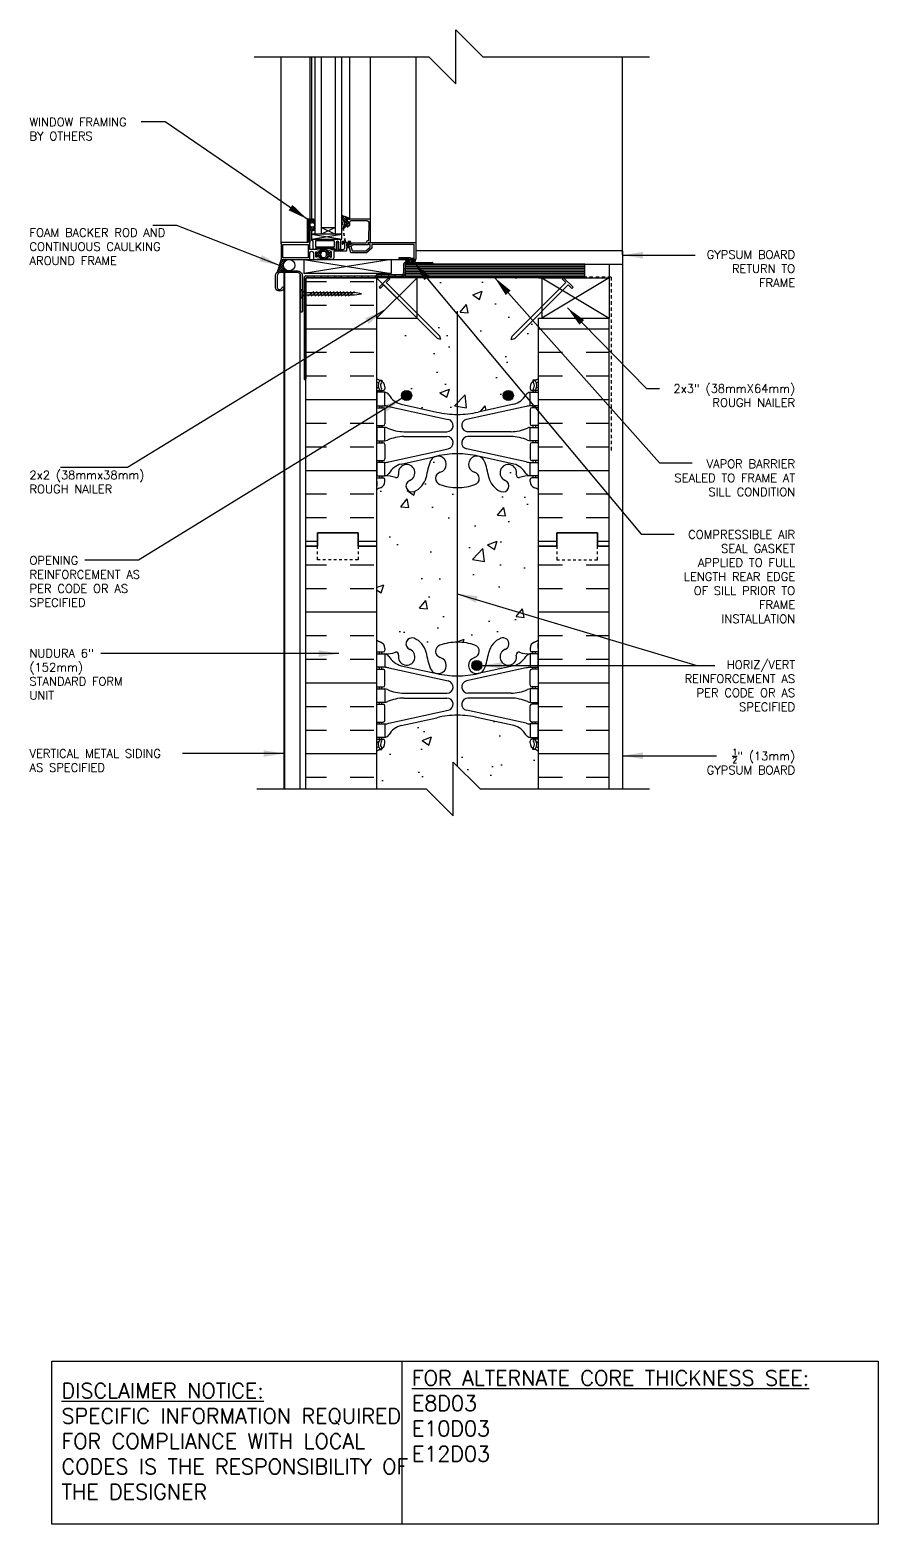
# Model space of a CAD drawing. Header units: inches. Extents: x 2812.4 to 2843.9, y 421.8 to 477.2.
import ezdxf

# ---------------------------------------------------------------- set-up
doc = ezdxf.new("R2010")
doc.units = ezdxf.units.IN
doc.header["$LTSCALE"] = 0.5
doc.header["$MEASUREMENT"] = 0
doc.linetypes.add('DASHED2', pattern=[0.375, 0.25, -0.125])
doc.linetypes.add('HIDDEN2', pattern=[0.1875, 0.125, -0.0625])
for name, color, linetype in [('HATCH', 12, 'CONTINUOUS'), ('LINE18', 9, 'CONTINUOUS'), ('line25', 2, 'CONTINUOUS'), ('LINE50', 5, 'CONTINUOUS'), ('LINE65', 3, 'CONTINUOUS'), ('LINE9', 9, 'CONTINUOUS'), ('TEXT', 4, 'CONTINUOUS'), ('Web_Edge', 9, 'CONTINUOUS')]:
    doc.layers.add(name, color=color, linetype=linetype)
doc.styles.add('DIM', font='romans.shx', dxfattribs={"width": 0.7})
doc.styles.get("Standard").update_dxf_attribs({"font": 'romans.shx'})
doc.dimstyles.new('ext_12', dxfattribs={"dimscale": 12, "dimtxt": 0.09375, "dimasz": 0.09375, "dimexe": 0.09375, "dimexo": 0.0625, "dimgap": 0.0625, "dimtad": 1, "dimdec": 1, "dimzin": 3, "dimdsep": 46, "dimlunit": 4, "dimtxsty": 'DIM', "dimcen": 0.09, "dimdle": 0.09375, "dimclrt": 4, "dimadec": 0, "dimazin": 0, "dimtfac": 1, "dimtdec": 1, "dimtmove": 2, "dimatfit": 3, "dimfxl": 1, "dimfrac": 2, "dimtolj": 1, "dimtzin": 0, "dimarcsym": 0})
pattern_1 = [(0, (-1.932, 1.4655), (0, 2.625), []), (0, (-1.932, 2.3405), (0, 2.625), [0.875, -0.875]), (0, (-1.932, 3.2155), (0, 2.625), [0.875, -0.875])]

msp = doc.modelspace()

# ---------------------------------------------------------------- hatches: boundary and pattern name
at = {"layer": 'HATCH'}
h = msp.add_hatch(dxfattribs=at)
h.set_pattern_fill('ANSI37', color=256, scale=0.5, style=0)
h.set_pattern_definition([(45, (102.36769, -54.40689), (-0.0441941738, 0.0441941738), []), (135, (102.36769, -54.40689), (-0.0441941738, -0.0441941738), [])])
h.paths.add_polyline_path([(2823.011, 469.817), (2823.011, 470.064, 0.973119), (2822.821, 470.069), (2822.821, 469.817, 1.00028)])
h.paths.add_polyline_path([(2822.828, 469.94, -1), (2823.003, 469.94, -1)], flags=16)
h.paths.add_polyline_path([(2824.182, 470.158), (2824.306, 470.158, 0.392741), (2824.287, 470.184), (2824.011, 470.295), (2824.011, 470.19, -0.314564), (2824.065, 469.847), (2824.069, 469.821), (2824.095, 469.821, 0.149443), (2824.198, 469.94), (2824.198, 469.94, -0.192913), (2824.206, 469.961, 0.089226), (2824.22, 470.055), (2824.201, 470.058, -0.315299), (2824.199, 470.061)])
h.paths.add_polyline_path([(2823.544, 468.779, -0.772598), (2823.569, 468.765, 0.343149), (2823.574, 468.753), (2823.59, 468.744, 0.131652), (2823.594, 468.743), (2823.613, 468.743, 0.414214), (2823.621, 468.751), (2823.621, 468.94, 0.414214), (2823.613, 468.948), (2823.594, 468.948, 0.131652), (2823.59, 468.947), (2823.574, 468.938, 0.343149), (2823.569, 468.926, -0.772598), (2823.544, 468.912), (2823.436, 469.019), (2823.23, 469.019), (2823.123, 468.912, -0.772598), (2823.097, 468.926, 0.343149), (2823.093, 468.938), (2823.077, 468.947, 0.131652), (2823.073, 468.948), (2823.054, 468.948, 0.414214), (2823.046, 468.94), (2823.046, 468.751, 0.414214), (2823.054, 468.743), (2823.073, 468.743, 0.131652), (2823.077, 468.744), (2823.093, 468.753, 0.343149), (2823.097, 468.765, -0.772598), (2823.123, 468.779), (2823.23, 468.672), (2823.436, 468.672)])
h.paths.add_polyline_path([(2823.361, 468.96), (2823.306, 468.96, 0.323848), (2823.249, 468.919, 0.326502), (2823.249, 468.772, 0.323848), (2823.306, 468.73), (2823.361, 468.73, 0.323848), (2823.418, 468.772, 0.326502), (2823.418, 468.919, 0.323848)], flags=16)
h = msp.add_hatch(dxfattribs=at)
h.set_pattern_fill('ANSI37', color=256, scale=0.5, style=0)
h.set_pattern_definition([(45, (-1.932046, 1.4655), (-0.0441941738, 0.0441941738), []), (135, (-1.932046, 1.4655), (-0.0441941738, -0.0441941738), [])])
edge = h.paths.add_edge_path()
edge.add_ellipse((2822.055, 468.445), major_axis=(0, 0.213), ratio=0.9889, start_angle=0, end_angle=174.43, ccw=False)
edge.add_line((2822.055, 468.658), (2821.756, 468.658))
edge.add_arc((2818.318, 469.413), 3.52, 339.7353, 347.6094, ccw=False)
edge.add_line((2821.62, 468.194), (2821.674, 468.224))
edge.add_line((2821.674, 468.224), (2821.735, 468.234))
edge.add_line((2821.735, 468.234), (2822.034, 468.234))
h = msp.add_hatch(dxfattribs=at)
h.set_pattern_fill('ANSI37', color=256, scale=0.25)
h.set_pattern_definition([(45, (-2.380027, 1.52076), (-0.0220970869, 0.0220970869), []), (135, (-2.380027, 1.52076), (-0.0220970869, -0.0220970869), [])])
edge = h.paths.add_edge_path()
edge.add_line((2826.68, 468.658), (2826.428, 468.658))
edge.add_arc((2826.426, 468.602), 0.0558, 88.365, 271.635)
edge.add_line((2826.428, 468.546), (2826.68, 468.546))
edge.add_arc((2826.682, 468.602), 0.0558, 268.365, 451.635)
edge = h.paths.add_edge_path(flags=16)
edge.add_arc((2826.553, 468.602), 0.041, 0, 360)
h = msp.add_hatch(color=7, dxfattribs=at)
h.dxf.hatch_style = 1
h.paths.add_polyline_path([(2822.61, 464.342), (2822.61, 464.234, 1), (2822.673, 464.234), (2822.673, 464.342)])
h.paths.add_polyline_path([(2822.673, 464.842), (2822.61, 464.842), (2822.61, 464.592), (2822.673, 464.592)])
h.paths.add_polyline_path([(2822.673, 465.342), (2822.61, 465.342), (2822.61, 465.092), (2822.673, 465.092)])
h.paths.add_polyline_path([(2822.673, 465.842), (2822.61, 465.842), (2822.61, 465.592), (2822.673, 465.592)])
h.paths.add_polyline_path([(2822.673, 466.342), (2822.61, 466.342), (2822.61, 466.092), (2822.673, 466.092)])
h.paths.add_polyline_path([(2822.673, 466.842), (2822.61, 466.842), (2822.61, 466.592), (2822.673, 466.592)])
h.paths.add_polyline_path([(2822.673, 467.342), (2822.61, 467.342), (2822.61, 467.092), (2822.673, 467.092)])
h.paths.add_polyline_path([(2822.673, 467.842), (2822.61, 467.842), (2822.61, 467.592), (2822.673, 467.592)])
h.paths.add_polyline_path([(2822.985, 468.046), (2822.735, 468.046), (2822.735, 467.984), (2822.985, 467.984)])
h.paths.add_polyline_path([(2823.485, 468.046), (2823.235, 468.046), (2823.235, 467.984), (2823.485, 467.984)])
h.paths.add_polyline_path([(2823.985, 468.046), (2823.735, 468.046), (2823.735, 467.984), (2823.985, 467.984)])
h.paths.add_polyline_path([(2824.485, 468.046), (2824.235, 468.046), (2824.235, 467.984), (2824.485, 467.984)])
h.paths.add_polyline_path([(2824.985, 468.046), (2824.735, 468.046), (2824.735, 467.984), (2824.985, 467.984)])
h.paths.add_polyline_path([(2825.485, 468.102), (2825.346, 468.102, 0.315721), (2825.273, 468.05, -0.178962), (2825.263, 468.046), (2825.235, 468.046), (2825.235, 467.984), (2825.252, 467.984, 0.315721), (2825.326, 468.035, -0.178962), (2825.336, 468.039), (2825.485, 468.039)])
h.paths.add_polyline_path([(2825.985, 468.102), (2825.735, 468.102), (2825.735, 468.039), (2825.985, 468.039)])
h.paths.add_polyline_path([(2826.36, 468.164), (2826.36, 468.324), (2826.297, 468.324), (2826.297, 468.164, -0.414214), (2826.235, 468.102), (2826.235, 468.039, 0.414214)])
h.paths.add_polyline_path([(2826.645, 468.546), (2826.395, 468.546), (2826.395, 468.484), (2826.645, 468.484)])
h.paths.add_polyline_path([(2827.145, 468.546), (2826.895, 468.546), (2826.895, 468.484), (2827.145, 468.484)])
h = msp.add_hatch(dxfattribs=at)
h.set_pattern_fill('INSUL', color=256, scale=7, style=0)
h.set_pattern_definition(pattern_1)
h.paths.add_polyline_path([(2825.298, 467.984), (2822.673, 467.984), (2822.673, 458.031), (2823.11, 458.031), (2823.11, 458.531), (2824.61, 458.531), (2824.61, 458.031), (2825.298, 458.031)])
h.paths.add_polyline_path([(2833.923, 466.484), (2831.298, 466.484), (2831.298, 458.031), (2831.985, 458.031), (2831.985, 458.531), (2833.485, 458.531), (2833.485, 458.031), (2833.923, 458.031)])
h = msp.add_hatch(dxfattribs=at)
h.set_pattern_fill('AR-CONC', color=256, scale=0.5)
h.set_pattern_definition([(50, (0, 0), (3.586301, -0.3137607), [0.375, -4.125]), (355, (0, 0), (-0.6937567, 3.7609607), [0.3, -3.3]), (100.45144, (0.299, -0.026), (2.8925442, 3.4472), [0.318701, -3.5057106]), (46.1842, (0, 1), (5.3362067, -0.8275964), [0.5625, -6.1875]), (96.63564, (0.4447, 0.931), (4.67331, 4.870593), [0.478052, -5.258569]), (351.18416, (0, 1), (4.67331, 4.870593), [0.45, -4.95]), (21, (0.5, 0.75), (2.9845353, -2.0130945), [0.375, -4.125]), (326, (0.5, 0.75), (1.2165767, 3.62575), [0.3, -3.3]), (71.45144, (0.7487, 0.5822), (4.201112, 1.6126558), [0.318701, -3.5057106]), (37.5, (0, 0), (0.0607993, 1.66446927), [0, -3.26, 0, -3.35, 0, -3.3125]), (7.5, (0, 0), (1.3153477, 1.9720586), [0, -1.91, 0, -3.185, 0, -1.2625]), (327.5, (-1.115, 0), (2.6691122, -0.11277436), [0, -1.25, 0, -3.9, 0, -5.175]), (317.5, (-1.615, 0), (2.9159308, 0.500525), [0, -1.625, 0, -2.59, 0, -3.675])])
h.paths.add_polyline_path([(2831.298, 466.484), (2831.423, 466.484), (2831.423, 466.736), (2830.42, 465.733), (2830.291, 465.693), (2830.331, 465.822), (2831.423, 466.913), (2831.423, 467.984), (2831.298, 467.984), (2826.798, 467.984), (2826.798, 466.666), (2827.642, 465.822), (2827.682, 465.693), (2827.553, 465.733), (2826.803, 466.484), (2825.298, 466.484), (2825.298, 464.25, 0.064398), (2825.408, 464.184), (2825.498, 464.184), (2825.498, 464.142, -0.249069), (2825.608, 463.935), (2825.608, 463.867, -0.414214), (2825.545, 463.805), (2825.498, 463.805), (2825.498, 463.735), (2825.603, 463.735, -0.188973), (2825.758, 463.64, 0.196323), (2826.208, 463.294), (2827.529, 463.003, 0.057795), (2828.298, 462.914, 0.057795), (2829.066, 463.003), (2830.388, 463.294, 0.196323), (2830.837, 463.64, -0.188973), (2830.993, 463.735), (2831.098, 463.735), (2831.098, 463.805), (2831.05, 463.805, -0.414214), (2830.988, 463.867), (2830.988, 463.935, -0.249069), (2831.098, 464.142), (2831.098, 464.184), (2831.188, 464.184, 0.064398), (2831.298, 464.25)])
h.paths.add_polyline_path([(2831.298, 460.12, 0.082415), (2831.154, 460.199, -0.317837), (2830.988, 460.435), (2830.988, 460.502, -0.414214), (2831.05, 460.565), (2831.098, 460.565), (2831.098, 460.635), (2830.993, 460.635, 0.10046), (2830.599, 460.578, -0.601435), (2830.479, 460.683, 2.182095), (2830.069, 460.47, -1), (2829.906, 460.061, -0.24438), (2829.457, 460.582, 0.053157), (2829.292, 461.196, 1.553132), (2828.933, 460.772, -0.735593), (2828.946, 460.314, -0.082755), (2828.298, 460.206, -0.082755), (2827.649, 460.314, -0.735593), (2827.662, 460.772, 1.553132), (2827.303, 461.196, 0.053157), (2827.138, 460.582, -0.24438), (2826.689, 460.061, -1), (2826.526, 460.47, 2.182095), (2826.116, 460.683, -0.601435), (2825.996, 460.578, 0.10046), (2825.603, 460.635), (2825.498, 460.635), (2825.498, 460.565), (2825.545, 460.565, -0.414214), (2825.608, 460.502), (2825.608, 460.435, -0.317837), (2825.441, 460.199, 0.082415), (2825.298, 460.12), (2825.298, 454.557, 0.082415), (2825.441, 454.478, -0.317837), (2825.608, 454.243), (2825.608, 454.175, -0.414214), (2825.545, 454.113), (2825.498, 454.113), (2825.498, 454.043), (2825.603, 454.043, 0.10046), (2825.996, 454.1, -0.601435), (2826.116, 453.995, 2.182095), (2826.526, 454.208, -1), (2826.689, 454.616, -0.24438), (2827.138, 454.095, 0.053157), (2827.303, 453.481, 1.553132), (2827.662, 453.906, -0.735593), (2827.649, 454.364, -0.082755), (2828.298, 454.472, -0.082755), (2828.946, 454.364, -0.735593), (2828.933, 453.906, 1.553132), (2829.292, 453.481, 0.053157), (2829.457, 454.095, -0.24438), (2829.906, 454.616, -1), (2830.069, 454.208, 2.182095), (2830.479, 453.995, -0.601435), (2830.599, 454.1, 0.10046), (2830.993, 454.043), (2831.098, 454.043), (2831.098, 454.113), (2831.05, 454.113, -0.414214), (2830.988, 454.175), (2830.988, 454.243, -0.317837), (2831.154, 454.478, 0.082415), (2831.298, 454.557)])
h.paths.add_polyline_path([(2831.298, 450.428, 0.064398), (2831.188, 450.494), (2831.098, 450.494), (2831.098, 450.535, -0.249069), (2830.988, 450.743), (2830.988, 450.81, -0.414214), (2831.05, 450.873), (2831.098, 450.873), (2831.098, 450.943), (2830.993, 450.943, -0.188973), (2830.837, 451.037, 0.196323), (2830.388, 451.384), (2829.066, 451.674, 0.057795), (2828.298, 451.763, 0.057795), (2827.529, 451.674), (2826.208, 451.384, 0.196323), (2825.758, 451.037, -0.188973), (2825.603, 450.943), (2825.498, 450.943), (2825.498, 450.873), (2825.545, 450.873, -0.414214), (2825.608, 450.81), (2825.608, 450.743, -0.249069), (2825.498, 450.535), (2825.498, 450.494), (2825.408, 450.494, 0.064398), (2825.298, 450.428), (2825.298, 449.031), (2827.141, 449.031), (2828.141, 448.031), (2828.141, 450.031), (2829.141, 449.031), (2831.298, 449.031)])
h = msp.add_hatch(dxfattribs=at)
h.set_pattern_fill('INSUL', color=256, scale=7, style=0)
h.set_pattern_definition(pattern_1)
h.paths.add_polyline_path([(2825.298, 458.031), (2824.61, 458.031), (2824.61, 457.531), (2823.11, 457.531), (2823.11, 458.031), (2822.673, 458.031), (2822.673, 451.743), (2822.673, 449.031), (2825.298, 449.031), (2825.298, 451.743)])
h.paths.add_polyline_path([(2833.923, 458.031), (2833.485, 458.031), (2833.485, 457.531), (2831.985, 457.531), (2831.985, 458.031), (2831.298, 458.031), (2831.298, 451.743), (2831.298, 449.031), (2833.923, 449.031), (2833.923, 451.743)])
at = {"layer": 'LINE65'}
for points in [[(2826.6, 463.617, 1), (2826.225, 463.617, 1)], [(2830.37, 463.617, 1), (2829.995, 463.617, 1)], [(2829.203, 453.612, 1), (2828.828, 453.612, 1)]]:
    msp.add_hatch(color=256, dxfattribs=at).paths.add_polyline_path(points)

# ---------------------------------------------------------------- linework, layer by layer
at = {"layer": 'HATCH'}
for p, q in [((2822.821, 476.169), (2822.821, 469.283)), ((2822.886, 476.169), (2822.886, 470.154)), ((2824.307, 470.158), (2824.307, 476.169)), ((2825.07, 470.158), (2825.07, 476.169)), ((2826.756, 476.169), (2826.756, 469.283)), ((2834.423, 468.827), (2834.423, 476.169)), ((2822.886, 469.727), (2822.886, 469.377)), ((2822.886, 469.597), (2824.011, 469.41)), ((2822.886, 469.41), (2824.011, 469.597)), ((2822.606, 468.658), (2825.845, 468.133)), ((2825.845, 468.658), (2822.606, 468.133)), ((2823.461, 469.019), (2823.206, 469.019)), ((2833.024, 468.452), (2826.36, 468.452)), ((2833.024, 468.39), (2826.36, 468.39)), ((2833.024, 468.327), (2826.36, 468.327)), ((2833.024, 468.265), (2826.36, 468.265)), ((2833.024, 468.202), (2826.36, 468.202)), ((2833.024, 468.14), (2826.36, 468.14)), ((2833.024, 468.077), (2826.36, 468.077)), ((2821.859, 467.765), (2821.89, 467.734)), ((2821.859, 467.64), (2821.89, 467.609)), ((2825.298, 467.984), (2826.798, 466.484)), ((2826.798, 467.984), (2825.298, 466.484)), ((2833.024, 468.015), (2826.36, 468.015)), ((2831.423, 467.984), (2833.923, 466.484)), ((2833.923, 467.984), (2831.423, 466.484)), ((2821.859, 466.765), (2821.89, 466.734)), ((2821.859, 466.64), (2821.89, 466.609)), ((2821.859, 465.64), (2821.89, 465.609)), ((2821.859, 465.515), (2821.89, 465.484)), ((2821.859, 464.64), (2821.89, 464.609)), ((2821.859, 464.515), (2821.89, 464.484)), ((2821.859, 463.64), (2821.89, 463.609)), ((2821.859, 463.515), (2821.89, 463.484)), ((2821.859, 462.515), (2821.89, 462.484)), ((2821.859, 462.39), (2821.89, 462.359)), ((2821.859, 461.515), (2821.89, 461.484)), ((2821.859, 461.39), (2821.89, 461.359)), ((2821.859, 460.515), (2821.89, 460.484)), ((2821.859, 460.39), (2821.89, 460.359)), ((2821.859, 459.515), (2821.89, 459.484)), ((2821.859, 459.39), (2821.89, 459.359)), ((2821.859, 458.39), (2821.89, 458.359)), ((2821.859, 458.265), (2821.89, 458.234)), ((2821.859, 457.39), (2821.89, 457.359)), ((2821.859, 457.265), (2821.89, 457.234)), ((2821.859, 456.39), (2821.89, 456.359)), ((2821.859, 456.265), (2821.89, 456.234)), ((2821.859, 455.265), (2821.89, 455.234)), ((2821.859, 455.14), (2821.89, 455.109)), ((2821.859, 454.265), (2821.89, 454.234)), ((2821.859, 454.14), (2821.89, 454.109)), ((2821.859, 453.265), (2821.89, 453.234)), ((2821.859, 453.14), (2821.89, 453.109)), ((2821.859, 452.265), (2821.89, 452.234)), ((2821.859, 452.14), (2821.89, 452.109)), ((2821.859, 451.14), (2821.89, 451.109)), ((2821.859, 451.015), (2821.89, 450.984)), ((2821.859, 450.14), (2821.89, 450.109)), ((2821.859, 450.015), (2821.89, 449.984)), ((2821.859, 449.14), (2821.89, 449.109))]:
    msp.add_line(p, q, dxfattribs=at)
at = {"layer": 'HATCH', "color": 6, "linetype": 'DASHED2'}
for q in [(2825.36, 468.008), (2833.998, 461.564)]:
    msp.add_line((2833.998, 468.008), q, dxfattribs=at)
at = {"layer": 'HATCH', "flags": 128}
msp.add_lwpolyline([(2821.756, 469.234), (2821.756, 476.169)], dxfattribs=at)
at = {"layer": 'HATCH'}
for points in [[(2824.182, 470.158), (2824.307, 470.158), (2824.307, 470.161, 0.36397), (2824.287, 470.184), (2824.011, 470.295), (2824.011, 470.19, -0.314564), (2824.065, 469.847), (2824.069, 469.821), (2824.095, 469.821, 0.264552), (2824.22, 470.055), (2824.201, 470.058, -0.315299), (2824.199, 470.061)], [(2822.821, 470.069), (2822.821, 469.817, 1), (2823.011, 469.817), (2823.011, 470.064, 0.973119)], [(2823.413, 468.929, 0.273456), (2823.361, 468.96), (2823.306, 468.96, 0.273456), (2823.253, 468.929), (2823.24, 468.906, 0.256981), (2823.24, 468.785), (2823.253, 468.762, 0.273456), (2823.306, 468.73), (2823.361, 468.73, 0.273456), (2823.413, 468.762), (2823.426, 468.785, 0.256981), (2823.426, 468.906)]]:
    msp.add_lwpolyline(points, format="xyb", close=True, dxfattribs=at)
msp.add_circle((2822.916, 469.94), 0.0875, dxfattribs=at)
msp.add_arc((2818.318, 469.413), 3.52, 339.7353, 347.6094, dxfattribs=at)
at = {"layer": 'LINE18'}
for p, q in [((2823.011, 476.169), (2823.011, 469.597)), ((2824.011, 469.597), (2824.011, 476.169)), ((2822.727, 470.158), (2822.727, 469.283)), ((2822.821, 470.158), (2822.727, 470.158)), ((2822.727, 469.283), (2821.771, 469.283)), ((2825.391, 467.631), (2825.435, 467.587)), ((2825.568, 467.719), (2827.553, 465.733)), ((2825.656, 467.807), (2827.642, 465.822)), ((2825.744, 467.984), (2825.788, 467.94)), ((2832.317, 467.807), (2830.331, 465.822)), ((2832.405, 467.719), (2830.42, 465.733)), ((2832.229, 467.984), (2832.185, 467.94)), ((2832.582, 467.631), (2832.537, 467.587)), ((2827.682, 465.693), (2827.642, 465.822)), ((2830.291, 465.693), (2830.331, 465.822)), ((2827.682, 465.693), (2827.553, 465.733)), ((2830.291, 465.693), (2830.42, 465.733))]:
    msp.add_line(p, q, dxfattribs=at)
for points in [[(2823.054, 468.743, -0.414214), (2823.046, 468.751), (2823.046, 468.94, -0.414214), (2823.054, 468.948), (2823.073, 468.948, -0.131652), (2823.077, 468.947), (2823.093, 468.938, -0.343149), (2823.097, 468.926, 0.772598), (2823.123, 468.912), (2823.213, 469.002, 0.713293), (2823.205, 469.019), (2823.128, 469.009), (2823.043, 469.032, 0.065543), (2823.036, 469.033), (2822.821, 469.033), (2822.821, 469.668), (2822.801, 469.688), (2822.821, 469.708), (2822.801, 469.728), (2822.821, 469.748), (2822.801, 469.768), (2822.821, 469.788), (2822.801, 469.808), (2822.821, 469.828), (2822.801, 469.848), (2822.821, 469.868), (2822.801, 469.888), (2822.821, 469.908), (2822.801, 469.928), (2822.821, 469.948), (2822.801, 469.968), (2822.821, 469.988), (2822.801, 470.008), (2822.821, 470.028), (2822.801, 470.048), (2822.821, 470.068), (2822.801, 470.088), (2822.821, 470.108), (2822.821, 470.158), (2822.756, 470.158), (2822.756, 469.283), (2821.756, 469.283), (2821.756, 468.658), (2822.821, 468.658), (2822.821, 468.9, -1), (2822.956, 468.9), (2822.956, 468.716, 0.414214), (2823.014, 468.658), (2823.036, 468.658, 0.065543), (2823.043, 468.659), (2823.128, 468.682), (2823.205, 468.672, 0.713293), (2823.213, 468.689), (2823.123, 468.779, 0.772598), (2823.097, 468.765, -0.343149), (2823.093, 468.753), (2823.077, 468.744, -0.131652), (2823.073, 468.743)], [(2824.248, 469.905, -0.414214), (2824.263, 469.92), (2824.295, 469.92, 0.414214), (2824.31, 469.935), (2824.31, 470.045, -0.418403), (2824.373, 470.107), (2824.95, 470.099, -0.413933), (2825.009, 470.038), (2825, 469.368, -0.407793), (2824.985, 469.353, 0.413876), (2824.916, 469.282, -0.412234), (2824.901, 469.267), (2824.383, 469.26, 0.339454), (2824.368, 469.248), (2824.36, 469.214), (2824.252, 469.213), (2824.252, 469.218, 1), (2824.222, 469.218), (2824.222, 469.211, 0.372719), (2824.249, 469.182), (2824.269, 469.179), (2824.354, 469.168, 0.380036), (2824.409, 469.206), (2824.41, 469.21), (2824.979, 469.218, 0.457705), (2824.993, 469.236), (2824.986, 469.283), (2825.07, 469.283), (2825.07, 470.158), (2824.25, 470.158, 0.267949), (2824.237, 470.151), (2824.2, 470.087, 0.57735), (2824.213, 470.064), (2824.26, 470.064), (2824.26, 469.97), (2824.228, 469.97, 0.414214), (2824.198, 469.94), (2824.198, 469.886, 0.414214), (2824.213, 469.871), (2824.233, 469.871, 0.414214), (2824.248, 469.886)], [(2823.897, 469.043), (2823.897, 469.283, 1), (2823.797, 469.283), (2823.797, 469.043, -0.414214), (2823.787, 469.033), (2823.745, 469.033, -0.414214), (2823.735, 469.043), (2823.735, 469.054, 0.414214), (2823.725, 469.064), (2823.038, 469.064, 0.414214), (2823.028, 469.054), (2823.028, 469.043, -0.414214), (2823.018, 469.033), (2822.958, 469.033, -0.414214), (2822.948, 469.043), (2822.948, 469.348), (2822.917, 469.348, -1), (2822.917, 469.41), (2823.959, 469.41), (2823.959, 469.043, -0.414214), (2823.949, 469.033), (2823.907, 469.033, -0.414214)], [(2823.043, 469.348, 0.414214), (2823.028, 469.333), (2823.028, 469.141, 0.414214), (2823.043, 469.126), (2823.72, 469.126, 0.414214), (2823.735, 469.141), (2823.735, 469.333, 0.414214), (2823.72, 469.348)], [(2823.822, 469.05), (2823.822, 469.283), (2823.872, 469.283), (2823.872, 469.05), (2823.862, 469.033), (2824.058, 469.033, 0.414214), (2824.12, 469.095), (2824.12, 469.233), (2824.058, 469.233), (2824.058, 469.241, -0.325505), (2824.079, 469.27), (2824.12, 469.283), (2824.292, 469.283, -0.414214), (2824.307, 469.268), (2824.307, 469.248, -0.414214), (2824.292, 469.233), (2824.185, 469.233), (2824.185, 469.15), (2824.349, 469.15), (2824.396, 468.975), (2824.896, 468.975), (2825.057, 469.115), (2825.057, 469.218), (2825.005, 469.218, -0.36397), (2824.995, 469.226), (2824.987, 469.271, -0.466308), (2824.997, 469.283), (2826.756, 469.283), (2826.756, 468.658), (2826.501, 468.658, -0.414214), (2826.491, 468.668), (2826.491, 468.673, 0.414214), (2826.481, 468.683), (2826.196, 468.683, 0.414214), (2826.186, 468.673), (2826.186, 468.668, -0.424806), (2826.176, 468.658), (2826.141, 468.658, -0.424806), (2826.131, 468.668), (2826.131, 468.723, -0.414214), (2826.141, 468.733), (2826.536, 468.733, -0.414214), (2826.546, 468.723), (2826.546, 468.718, 0.414214), (2826.556, 468.708), (2826.691, 468.708), (2826.691, 469.218), (2825.122, 469.218), (2825.122, 469.084), (2824.919, 468.91), (2824.346, 468.91), (2824.299, 469.085), (2824.185, 469.085), (2824.185, 468.968), (2823.711, 468.968), (2823.711, 468.716, -0.414214), (2823.653, 468.658), (2823.63, 468.658, -0.065543), (2823.623, 468.659), (2823.539, 468.682), (2823.462, 468.672, -0.713293), (2823.454, 468.689), (2823.544, 468.779, -0.772598), (2823.569, 468.765, 0.343149), (2823.574, 468.753), (2823.59, 468.744, 0.131652), (2823.594, 468.743), (2823.613, 468.743, 0.414214), (2823.621, 468.751), (2823.621, 468.94, 0.414214), (2823.613, 468.948), (2823.594, 468.948, 0.131652), (2823.59, 468.947), (2823.574, 468.938, 0.343149), (2823.569, 468.926, -0.772598), (2823.544, 468.912), (2823.454, 469.002, -0.713293), (2823.462, 469.019), (2823.539, 469.009), (2823.623, 469.032, -0.065543), (2823.63, 469.033), (2823.832, 469.033)]]:
    msp.add_lwpolyline(points, format="xyb", close=True, dxfattribs=at)
for points in [[(2823.261, 469.597), (2823.261, 469.847), (2823.761, 469.847), (2823.761, 469.597)], [(2822.756, 469.218), (2822.756, 468.723), (2821.821, 468.723), (2821.821, 469.218)], [(2822.886, 469.41), (2824.011, 469.41), (2824.011, 469.597), (2822.886, 469.597)]]:
    msp.add_lwpolyline(points, close=True, dxfattribs=at)
at = {"layer": 'LINE18', "linetype": 'HIDDEN2'}
msp.add_lwpolyline([(2824.055, 469.298), (2824.31, 469.298, -0.414214), (2824.315, 469.293), (2824.315, 469.238, 1), (2824.34, 469.238), (2824.34, 469.31, 0.414214), (2824.328, 469.323), (2824.155, 469.323, -0.370632), (2824.143, 469.333), (2824.036, 470.036, 0.995096), (2824.018, 470.033), (2824.116, 469.337, -0.455835), (2824.104, 469.323), (2824.038, 469.323, 0.414214), (2824.025, 469.31), (2824.025, 469.238, 1), (2824.05, 469.238), (2824.05, 469.293, -0.414214)], format="xyb", close=True, dxfattribs=at)
at = {"layer": 'LINE18', "flags": 128}
msp.add_lwpolyline([(2822.606, 468.658), (2826.756, 468.658)], dxfattribs=at)
at = {"layer": 'LINE18'}
for points in [[(2825.744, 467.984), (2825.391, 467.631)], [(2825.568, 467.719), (2825.435, 467.587)], [(2825.656, 467.807), (2825.788, 467.94)], [(2832.317, 467.807), (2832.185, 467.94)], [(2832.229, 467.984), (2832.582, 467.631)], [(2832.405, 467.719), (2832.537, 467.587)]]:
    msp.add_lwpolyline(points, dxfattribs=at)
at = {"layer": 'line25', "color": 12}
for p, q in [((2823.261, 469.597), (2823.261, 476.169)), ((2823.761, 476.169), (2823.761, 469.597)), ((2823.261, 469.847), (2823.761, 469.597)), ((2823.761, 469.847), (2823.261, 469.597))]:
    msp.add_line(p, q, dxfattribs=at)
at = {"layer": 'line25'}
for p, q in [((2822.673, 467.984), (2825.298, 467.984)), ((2825.298, 467.984), (2822.923, 467.984)), ((2825.298, 467.984), (2825.298, 451.743)), ((2831.298, 467.984), (2833.923, 467.984)), ((2831.423, 467.984), (2833.923, 467.984)), ((2831.423, 467.984), (2831.423, 466.484)), ((2833.923, 467.984), (2833.923, 466.484)), ((2831.298, 451.743), (2831.298, 466.484)), ((2831.298, 466.484), (2833.923, 466.484)), ((2825.298, 451.743), (2825.298, 449.031)), ((2831.298, 449.031), (2831.298, 451.743))]:
    msp.add_line(p, q, dxfattribs=at)
msp.add_lwpolyline([(2825.298, 466.484), (2826.798, 466.484), (2826.798, 467.984), (2825.298, 467.984)], close=True, dxfattribs=at)
at = {"layer": 'line25', "color": 12}
msp.add_ellipse((2822.055, 468.445), major_axis=(0, 0.213), ratio=0.9889, start_param=-12.56637061435917, end_param=-6.283185307179586, dxfattribs=at)
at = {"layer": 'LINE50'}
for p, q in [((2822.673, 451.743), (2822.673, 467.984)), ((2833.923, 451.743), (2833.923, 466.484)), ((2824.61, 458.531), (2823.11, 458.531)), ((2823.11, 458.531), (2823.11, 458.031)), ((2823.11, 458.031), (2823.11, 458.531)), ((2823.11, 458.531), (2824.61, 458.531)), ((2824.61, 458.031), (2824.61, 458.531)), ((2824.61, 458.531), (2824.61, 458.031)), ((2831.985, 458.031), (2831.985, 458.531)), ((2831.985, 458.531), (2833.485, 458.531)), ((2833.485, 458.531), (2831.985, 458.531)), ((2831.985, 458.531), (2831.985, 458.031)), ((2833.485, 458.531), (2833.485, 458.031)), ((2833.485, 458.031), (2833.485, 458.531)), ((2823.11, 458.031), (2822.673, 458.031)), ((2822.673, 458.031), (2823.11, 458.031)), ((2825.298, 458.031), (2824.61, 458.031)), ((2824.61, 458.031), (2825.298, 458.031)), ((2831.298, 458.031), (2831.985, 458.031)), ((2831.985, 458.031), (2831.298, 458.031)), ((2833.485, 458.031), (2833.923, 458.031)), ((2833.923, 458.031), (2833.485, 458.031)), ((2822.673, 449.031), (2822.673, 451.743)), ((2833.923, 449.031), (2833.923, 451.743))]:
    msp.add_line(p, q, dxfattribs=at)
at = {"layer": 'LINE65'}
msp.add_line((2828.291, 466.743), (2828.291, 449.881), dxfattribs=at)
for centre in [(2826.413, 463.617), (2830.183, 463.617), (2829.016, 453.612)]:
    msp.add_circle(centre, 0.188, dxfattribs=at)
at = {"layer": 'LINE9'}
for p, q in [((2828.234, 475.169), (2828.234, 477.169)), ((2828.234, 477.169), (2829.234, 476.169)), ((2820.756, 476.169), (2827.234, 476.169)), ((2828.234, 475.169), (2827.234, 476.169)), ((2829.234, 476.169), (2835.423, 476.169)), ((2822.606, 468.658), (2822.606, 468.133)), ((2825.845, 468.658), (2825.845, 468.133)), ((2826.428, 468.658), (2826.684, 468.658)), ((2834.423, 468.984), (2826.756, 468.984)), ((2834.423, 468.984), (2834.423, 449.031)), ((2821.859, 468.171), (2821.859, 449.031)), ((2821.89, 468.171), (2821.89, 449.031)), ((2822.454, 468.129), (2822.454, 462.976)), ((2825.845, 468.133), (2822.606, 468.133)), ((2825.263, 468.046), (2822.673, 468.046)), ((2822.735, 468.046), (2822.735, 467.984)), ((2822.985, 468.046), (2822.985, 467.984)), ((2823.235, 468.046), (2823.235, 467.984)), ((2823.485, 468.046), (2823.485, 467.984)), ((2823.735, 468.046), (2823.735, 467.984)), ((2823.985, 468.046), (2823.985, 467.984)), ((2824.235, 468.046), (2824.235, 467.984)), ((2824.485, 468.046), (2824.485, 467.984)), ((2824.735, 468.046), (2824.735, 467.984)), ((2824.985, 468.046), (2824.985, 467.984)), ((2825.235, 468.046), (2825.235, 467.984)), ((2825.336, 468.039), (2826.235, 468.039)), ((2825.346, 468.102), (2826.235, 468.102)), ((2825.485, 468.102), (2825.485, 468.039)), ((2825.735, 468.102), (2825.735, 468.039)), ((2825.985, 468.102), (2825.985, 468.039)), ((2826.235, 468.102), (2826.235, 468.039)), ((2826.297, 468.484), (2826.297, 468.164)), ((2826.297, 468.324), (2826.36, 468.324)), ((2826.36, 468.546), (2827.36, 468.546)), ((2833.024, 468.484), (2826.36, 468.484)), ((2826.36, 468.484), (2826.36, 467.984)), ((2826.36, 468.484), (2827.36, 468.484)), ((2826.36, 468.484), (2826.36, 468.164)), ((2826.395, 468.484), (2826.395, 468.546)), ((2826.68, 468.546), (2826.428, 468.546)), ((2826.645, 468.484), (2826.645, 468.546)), ((2826.895, 468.484), (2826.895, 468.546)), ((2827.145, 468.484), (2827.145, 468.546)), ((2833.024, 467.984), (2833.024, 468.484)), ((2833.024, 468.484), (2834.423, 468.484)), ((2833.923, 468.484), (2833.923, 467.984)), ((2822.61, 467.437), (2822.485, 467.562)), ((2822.485, 467.562), (2822.485, 467.218)), ((2822.61, 467.984), (2822.61, 464.234)), ((2822.61, 467.842), (2822.673, 467.842)), ((2822.61, 467.592), (2822.673, 467.592)), ((2825.252, 467.984), (2822.673, 467.984)), ((2822.673, 467.984), (2822.673, 464.234)), ((2831.298, 467.984), (2825.298, 467.984)), ((2822.61, 467.343), (2822.485, 467.218)), ((2822.61, 467.437), (2824.485, 467.437)), ((2822.61, 467.343), (2824.485, 467.343)), ((2822.61, 467.342), (2822.673, 467.342)), ((2822.61, 467.092), (2822.673, 467.092)), ((2822.753, 467.312), (2822.976, 467.468)), ((2822.878, 467.312), (2823.101, 467.468)), ((2823.003, 467.312), (2823.226, 467.468)), ((2823.128, 467.312), (2823.351, 467.468)), ((2823.253, 467.312), (2823.476, 467.468)), ((2823.378, 467.312), (2823.601, 467.468)), ((2823.503, 467.312), (2823.726, 467.468)), ((2823.628, 467.312), (2823.851, 467.468)), ((2823.753, 467.312), (2823.976, 467.468)), ((2823.878, 467.312), (2824.101, 467.468)), ((2824.003, 467.312), (2824.226, 467.468)), ((2824.128, 467.312), (2824.351, 467.468)), ((2824.253, 467.312), (2824.476, 467.468)), ((2824.735, 467.39), (2824.485, 467.437)), ((2824.485, 467.343), (2824.735, 467.39)), ((2822.61, 466.842), (2822.673, 466.842)), ((2822.61, 466.592), (2822.673, 466.592)), ((2822.61, 466.342), (2822.673, 466.342)), ((2822.61, 466.092), (2822.673, 466.092)), ((2822.61, 465.842), (2822.673, 465.842)), ((2822.61, 465.592), (2822.673, 465.592)), ((2822.61, 465.342), (2822.673, 465.342)), ((2822.61, 465.092), (2822.673, 465.092)), ((2822.61, 464.842), (2822.673, 464.842)), ((2822.61, 464.592), (2822.673, 464.592)), ((2822.61, 464.342), (2822.673, 464.342)), ((2822.454, 462.976), (2822.454, 449.031)), ((2828.141, 448.031), (2828.141, 450.031)), ((2828.141, 450.031), (2829.141, 449.031)), ((2820.859, 449.031), (2827.141, 449.031)), ((2828.141, 448.031), (2827.141, 449.031)), ((2829.141, 449.031), (2835.423, 449.031))]:
    msp.add_line(p, q, dxfattribs=at)
at = {"layer": 'LINE9', "linetype": 'DASHED2', "ltscale": 0.15}
for p, q in [((2823.11, 457.531), (2823.11, 458.031)), ((2824.61, 457.531), (2823.11, 457.531)), ((2824.61, 458.031), (2824.61, 457.531)), ((2831.985, 458.031), (2831.985, 457.531)), ((2831.985, 457.531), (2833.485, 457.531)), ((2833.485, 457.531), (2833.485, 458.031))]:
    msp.add_line(p, q, dxfattribs=at)
at = {"layer": 'LINE9'}
msp.add_lwpolyline([(2822.485, 466.734), (2822.485, 468.046, 0.414214), (2822.36, 468.171), (2821.735, 468.171, 0.414214), (2821.61, 468.046), (2821.61, 467.624, 0.829295), (2821.798, 467.624, -0.800255), (2821.859, 467.624, -0.885049), (2821.548, 467.619), (2821.548, 468.046, -0.414214), (2821.735, 468.234), (2822.36, 468.234, -0.414214), (2822.548, 468.046), (2822.548, 466.734, -1), (2822.485, 466.734)], format="xyb", dxfattribs=at)
msp.add_circle((2826.553, 468.602), 0.041, dxfattribs=at)
for centre, radius, start, end in [((2826.426, 468.602), 0.0558, 88.365, 271.635), ((2826.682, 468.602), 0.0558, 268.365, 91.635), ((2822.673, 467.984), 0.0625, 90, 180), ((2825.252, 468.062), 0.0781, 270, 340.088), ((2825.263, 468.062), 0.0156, 270, 310.5853), ((2825.346, 468.023), 0.0781, 90, 160.088), ((2825.263, 468.062), 0.0156, 359.9999999987494, 0), ((2825.336, 468.023), 0.0156, 90, 130.5853), ((2826.235, 468.164), 0.0625, 270, 0), ((2826.235, 468.164), 0.125, 270, 0), ((2826.36, 468.484), 0.0625, 90, 180), ((2827.363, 468.515), 0.0315, 263.3042, 96.6958), ((2822.641, 464.234), 0.0313, 179.7752, 0.2248)]:
    msp.add_arc(centre, radius, start, end, dxfattribs=at)
at = {"layer": 'TEXT'}
msp.add_lwpolyline([(2813.252, 427.82), (2826.235, 427.82), (2826.235, 421.782), (2813.252, 421.782)], close=True, dxfattribs=at)
msp.add_lwpolyline([(2826.235, 427.82), (2843.896, 427.82), (2843.896, 421.782), (2826.235, 421.782)], dxfattribs=at)
at = {"layer": 'Web_Edge'}
for p, q in [((2825.408, 464.184), (2825.498, 464.184)), ((2825.498, 464.184), (2825.498, 464.142)), ((2831.188, 464.184), (2831.098, 464.184)), ((2831.098, 464.184), (2831.098, 464.142)), ((2825.298, 463.905), (2825.339, 463.905)), ((2825.298, 463.805), (2825.545, 463.805)), ((2825.408, 463.805), (2825.408, 463.735)), ((2825.498, 463.805), (2825.498, 463.735)), ((2825.608, 463.935), (2825.608, 463.867)), ((2830.988, 463.935), (2830.988, 463.867)), ((2831.298, 463.805), (2831.05, 463.805)), ((2831.098, 463.805), (2831.098, 463.735)), ((2831.188, 463.805), (2831.188, 463.735)), ((2831.298, 463.905), (2831.256, 463.905)), ((2825.298, 463.165), (2825.545, 463.165)), ((2825.408, 463.235), (2825.408, 463.165)), ((2825.498, 463.235), (2825.498, 463.165)), ((2825.608, 463.102), (2825.608, 462.567)), ((2825.747, 463.211), (2827.958, 462.729)), ((2826.208, 463.294), (2827.529, 463.003)), ((2830.849, 463.211), (2828.637, 462.729)), ((2830.388, 463.294), (2829.066, 463.003)), ((2830.988, 463.102), (2830.988, 462.567)), ((2831.298, 463.165), (2831.05, 463.165)), ((2831.098, 463.235), (2831.098, 463.165)), ((2831.188, 463.235), (2831.188, 463.165)), ((2825.298, 462.505), (2825.545, 462.505)), ((2825.408, 462.505), (2825.408, 462.435)), ((2825.498, 462.505), (2825.498, 462.435)), ((2831.298, 462.505), (2831.05, 462.505)), ((2831.098, 462.505), (2831.098, 462.435)), ((2831.188, 462.505), (2831.188, 462.435)), ((2825.408, 461.935), (2825.408, 461.865)), ((2825.498, 461.935), (2825.498, 461.865)), ((2826.312, 462.275), (2827.908, 462.275)), ((2826.312, 462.095), (2827.908, 462.095)), ((2830.283, 462.275), (2828.687, 462.275)), ((2830.283, 462.095), (2828.687, 462.095)), ((2831.098, 461.935), (2831.098, 461.865)), ((2831.188, 461.935), (2831.188, 461.865)), ((2825.298, 461.865), (2825.545, 461.865)), ((2825.608, 461.802), (2825.608, 461.267)), ((2825.747, 461.159), (2827.958, 461.64)), ((2830.849, 461.159), (2828.637, 461.64)), ((2830.988, 461.802), (2830.988, 461.267)), ((2831.298, 461.865), (2831.05, 461.865)), ((2825.298, 461.205), (2825.545, 461.205)), ((2825.408, 461.205), (2825.408, 461.135)), ((2825.498, 461.205), (2825.498, 461.135)), ((2826.208, 461.076), (2827.529, 461.366)), ((2830.388, 461.076), (2829.066, 461.366)), ((2831.298, 461.205), (2831.05, 461.205)), ((2831.098, 461.205), (2831.098, 461.135)), ((2831.188, 461.205), (2831.188, 461.135)), ((2825.298, 460.565), (2825.545, 460.565)), ((2825.308, 460.445), (2825.308, 460.259)), ((2825.408, 460.635), (2825.408, 460.565)), ((2825.498, 460.635), (2825.498, 460.565)), ((2825.608, 460.435), (2825.608, 460.502)), ((2830.988, 460.435), (2830.988, 460.502)), ((2831.298, 460.565), (2831.05, 460.565)), ((2831.098, 460.635), (2831.098, 460.565)), ((2831.188, 460.635), (2831.188, 460.565)), ((2831.288, 460.445), (2831.288, 460.259)), ((2825.308, 454.233), (2825.308, 454.419)), ((2825.608, 454.243), (2825.608, 454.175)), ((2830.988, 454.243), (2830.988, 454.175)), ((2831.288, 454.233), (2831.288, 454.419)), ((2825.298, 454.113), (2825.545, 454.113)), ((2825.408, 454.043), (2825.408, 454.113)), ((2825.498, 454.043), (2825.498, 454.113)), ((2831.298, 454.113), (2831.05, 454.113)), ((2831.098, 454.043), (2831.098, 454.113)), ((2831.188, 454.043), (2831.188, 454.113)), ((2825.298, 453.473), (2825.545, 453.473)), ((2825.408, 453.473), (2825.408, 453.543)), ((2825.498, 453.473), (2825.498, 453.543)), ((2825.608, 452.875), (2825.608, 453.41)), ((2825.747, 453.519), (2827.958, 453.037)), ((2826.208, 453.601), (2827.529, 453.311)), ((2830.849, 453.519), (2828.637, 453.037)), ((2830.388, 453.601), (2829.066, 453.311)), ((2830.988, 452.875), (2830.988, 453.41)), ((2831.298, 453.473), (2831.05, 453.473)), ((2831.098, 453.473), (2831.098, 453.543)), ((2831.188, 453.473), (2831.188, 453.543)), ((2825.298, 452.813), (2825.545, 452.813)), ((2825.408, 452.743), (2825.408, 452.813)), ((2825.498, 452.743), (2825.498, 452.813)), ((2826.312, 452.583), (2827.908, 452.583)), ((2830.283, 452.583), (2828.687, 452.583)), ((2831.298, 452.813), (2831.05, 452.813)), ((2831.098, 452.743), (2831.098, 452.813)), ((2831.188, 452.743), (2831.188, 452.813)), ((2825.298, 452.173), (2825.545, 452.173)), ((2825.408, 452.173), (2825.408, 452.243)), ((2825.498, 452.173), (2825.498, 452.243)), ((2825.608, 451.575), (2825.608, 452.11)), ((2826.312, 452.403), (2827.908, 452.403)), ((2830.283, 452.403), (2828.687, 452.403)), ((2830.988, 451.575), (2830.988, 452.11)), ((2831.298, 452.173), (2831.05, 452.173)), ((2831.098, 452.173), (2831.098, 452.243)), ((2831.188, 452.173), (2831.188, 452.243)), ((2825.298, 451.513), (2825.545, 451.513)), ((2825.408, 451.443), (2825.408, 451.513)), ((2825.498, 451.443), (2825.498, 451.513)), ((2825.747, 451.466), (2827.958, 451.948)), ((2826.208, 451.384), (2827.529, 451.674)), ((2830.849, 451.466), (2828.637, 451.948)), ((2830.388, 451.384), (2829.066, 451.674)), ((2831.298, 451.513), (2831.05, 451.513)), ((2831.098, 451.443), (2831.098, 451.513)), ((2831.188, 451.443), (2831.188, 451.513)), ((2825.298, 450.873), (2825.545, 450.873)), ((2825.408, 450.873), (2825.408, 450.943)), ((2825.498, 450.873), (2825.498, 450.943)), ((2831.298, 450.873), (2831.05, 450.873)), ((2831.098, 450.873), (2831.098, 450.943)), ((2831.188, 450.873), (2831.188, 450.943)), ((2825.298, 450.773), (2825.339, 450.773)), ((2825.408, 450.494), (2825.498, 450.494)), ((2825.498, 450.494), (2825.498, 450.535)), ((2825.608, 450.743), (2825.608, 450.81)), ((2830.988, 450.743), (2830.988, 450.81)), ((2831.098, 450.494), (2831.098, 450.535)), ((2831.188, 450.494), (2831.098, 450.494)), ((2831.298, 450.773), (2831.256, 450.773))]:
    msp.add_line(p, q, dxfattribs=at)
for points in [[(2825.303, 463.235), (2825.603, 463.235), (2825.603, 463.735), (2825.303, 463.735)], [(2831.293, 463.235), (2830.993, 463.235), (2830.993, 463.735), (2831.293, 463.735)], [(2825.303, 461.935), (2825.603, 461.935), (2825.603, 462.435), (2825.303, 462.435)], [(2831.293, 461.935), (2830.993, 461.935), (2830.993, 462.435), (2831.293, 462.435)], [(2825.303, 460.635), (2825.603, 460.635), (2825.603, 461.135), (2825.303, 461.135)], [(2831.293, 460.635), (2830.993, 460.635), (2830.993, 461.135), (2831.293, 461.135)], [(2825.303, 454.043), (2825.603, 454.043), (2825.603, 453.543), (2825.303, 453.543)], [(2831.293, 454.043), (2830.993, 454.043), (2830.993, 453.543), (2831.293, 453.543)], [(2825.303, 452.743), (2825.603, 452.743), (2825.603, 452.243), (2825.303, 452.243)], [(2831.293, 452.743), (2830.993, 452.743), (2830.993, 452.243), (2831.293, 452.243)], [(2825.303, 451.443), (2825.603, 451.443), (2825.603, 450.943), (2825.303, 450.943)], [(2831.293, 451.443), (2830.993, 451.443), (2830.993, 450.943), (2831.293, 450.943)]]:
    msp.add_lwpolyline(points, close=True, dxfattribs=at)
for centre, radius, start, end in [((2825.608, 464.642), 0.5, 231.6833, 250.5288), ((2825.601, 463.989), 0.25, 140.1145, 222.4609), ((2825.443, 464.12), 0.045, 319.1879, 141.448), ((2825.358, 463.935), 0.25, 0, 70.5288), ((2831.238, 463.935), 0.25, 109.4712, 180), ((2831.152, 464.12), 0.045, 38.552, 220.8121), ((2830.988, 464.642), 0.5, 289.4712, 308.3167), ((2830.994, 463.989), 0.25, 317.5391, 39.8855), ((2825.608, 464.642), 0.6, 238.8907, 245.0748), ((2825.339, 463.925), 0.02, 270, 14.1541), ((2825.346, 464.08), 0.02, 340.7916, 65.0748), ((2825.45, 463.851), 0.045, 222.4609, 42.4609), ((2825.601, 463.989), 0.16, 140.0001, 222.4609), ((2825.545, 463.867), 0.0625, 270, 0), ((2825.559, 463.489), 0.25, 37.2777, 80.0823), ((2826.407, 464.017), 0.75, 210.155, 254.5838), ((2830.188, 464.017), 0.75, 285.4162, 329.845), ((2831.036, 463.489), 0.25, 99.9177, 142.7223), ((2831.05, 463.867), 0.0625, 180, 270), ((2831.145, 463.851), 0.045, 137.5391, 317.5391), ((2830.994, 463.989), 0.16, 317.5391, 39.9999), ((2831.249, 464.08), 0.02, 114.9252, 199.2084), ((2831.256, 463.925), 0.02, 165.8459, 270), ((2830.988, 464.642), 0.6, 294.9252, 301.1093), ((2825.545, 463.102), 0.0625, 0, 90), ((2825.512, 462.239), 1, 76.4291, 84.7991), ((2831.083, 462.239), 1, 95.2009, 103.5709), ((2831.05, 463.102), 0.0625, 90, 180), ((2825.545, 462.567), 0.0625, 270, 0), ((2828.298, 466.27), 3.356, 256.7692, 270), ((2827.908, 462.505), 0.23, 270, 77.6055), ((2828.298, 466.27), 3.356, 270, 283.2308), ((2828.687, 462.505), 0.23, 102.3945, 270), ((2831.05, 462.567), 0.0625, 180, 270), ((2825.598, 462.216), 0.219, 60.4937, 88.92), ((2825.598, 462.154), 0.219, 271.08, 299.5063), ((2825.598, 462.154), 0.219, 271.08, 299.5063), ((2826.342, 463.875), 1.6, 246.5673, 268.9203), ((2826.342, 460.495), 1.6, 91.0797, 113.4327), ((2826.342, 460.495), 1.6, 91.0797, 113.4327), ((2827.908, 461.865), 0.23, 282.3945, 90), ((2828.687, 461.865), 0.23, 90, 257.6055), ((2830.253, 463.875), 1.6, 271.0797, 293.4327), ((2830.253, 460.495), 1.6, 66.5673, 88.9203), ((2830.253, 460.495), 1.6, 66.5673, 88.9203), ((2830.997, 462.216), 0.219, 91.08, 119.5063), ((2830.997, 462.154), 0.219, 240.4937, 268.92), ((2830.997, 462.154), 0.219, 240.4937, 268.92), ((2825.545, 461.802), 0.0625, 0, 90), ((2828.298, 458.099), 3.356, 90, 103.2308), ((2828.298, 458.099), 3.356, 76.7692, 90), ((2831.05, 461.802), 0.0625, 90, 180), ((2825.545, 461.267), 0.0625, 270, 0), ((2825.512, 462.131), 1, 275.2009, 283.5709), ((2826.407, 460.353), 0.75, 105.4162, 149.845), ((2826.413, 460.753), 0.305, 291.8037, 193.3205), ((2830.1, 460.111), 3, 158.8016, 170.9727), ((2827.579, 461.065), 0.305, 285.7253, 154.6218), ((2829.016, 461.065), 0.305, 25.3782, 254.2747), ((2826.495, 460.111), 3, 9.0273, 21.1984), ((2830.183, 460.753), 0.305, 346.6795, 248.1963), ((2830.188, 460.353), 0.75, 30.155, 74.5838), ((2831.083, 462.131), 1, 256.4291, 264.7991), ((2831.05, 461.267), 0.0625, 180, 270), ((2825.288, 460.445), 0.02, 0, 60.012), ((2825.358, 460.435), 0.25, 289.4712, 360), ((2825.545, 460.502), 0.0625, 360, 90), ((2825.559, 460.881), 0.25, 279.9177, 322.7223), ((2825.659, 459.636), 1, 70.0933, 93.2121), ((2826.028, 460.662), 0.09, 251.1349, 13.3205), ((2826.608, 460.265), 0.22, 111.8037, 291.8037), ((2826.413, 460.753), 0.745, 291.8037, 346.7348), ((2827.727, 460.541), 0.24, 105.7253, 251.077), ((2828.298, 462.206), 2, 251.077, 270), ((2828.298, 462.206), 2, 270, 288.923), ((2828.868, 460.541), 0.24, 288.923, 74.2747), ((2830.183, 460.753), 0.745, 193.2652, 248.1963), ((2829.988, 460.265), 0.22, 248.1963, 68.1963), ((2830.567, 460.662), 0.09, 166.6795, 288.8651), ((2830.936, 459.636), 1, 86.7879, 109.9067), ((2831.036, 460.881), 0.25, 217.2777, 260.0823), ((2831.05, 460.502), 0.0625, 90, 180), ((2831.238, 460.435), 0.25, 180, 250.5288), ((2831.308, 460.445), 0.02, 119.988, 180), ((2825.288, 460.259), 0.02, 301.073, 0), ((2825.608, 459.728), 0.6, 121.073, 121.1093), ((2825.608, 459.728), 0.5, 109.4712, 128.3167), ((2830.988, 459.728), 0.5, 51.6833, 70.5288), ((2831.308, 460.259), 0.02, 180, 238.927), ((2830.988, 459.728), 0.6, 58.8907, 58.927), ((2825.608, 454.95), 0.5, 231.6833, 250.5288), ((2825.608, 454.95), 0.6, 238.8907, 238.927), ((2825.288, 454.419), 0.02, 360, 58.927), ((2825.288, 454.233), 0.02, 299.988, 360), ((2825.358, 454.243), 0.25, 0, 70.5288), ((2826.413, 453.925), 0.305, 166.6795, 68.1963), ((2826.608, 454.412), 0.22, 68.1963, 248.1963), ((2826.413, 453.925), 0.745, 13.2652, 68.1963), ((2827.727, 454.137), 0.24, 108.923, 254.2747), ((2828.298, 452.472), 2, 90, 108.923), ((2828.298, 452.472), 2, 71.077, 90), ((2828.868, 454.137), 0.24, 285.7253, 71.077), ((2830.183, 453.925), 0.745, 111.8037, 166.7348), ((2830.183, 453.925), 0.305, 111.8037, 13.3205), ((2829.988, 454.412), 0.22, 291.8037, 111.8037), ((2831.238, 454.243), 0.25, 109.4712, 180), ((2830.988, 454.95), 0.5, 289.4712, 308.3167), ((2831.308, 454.419), 0.02, 121.073, 180), ((2831.308, 454.233), 0.02, 180, 240.012), ((2830.988, 454.95), 0.6, 301.073, 301.1093), ((2825.545, 454.175), 0.0625, 270, 0), ((2825.659, 455.041), 1, 266.7879, 289.9067), ((2825.559, 453.796), 0.25, 37.2777, 80.0823), ((2826.407, 454.324), 0.75, 210.155, 254.5838), ((2826.028, 454.016), 0.09, 346.6795, 108.8651), ((2830.1, 454.566), 3, 189.0273, 201.1984), ((2827.579, 453.612), 0.305, 205.3782, 74.2747), ((2829.016, 453.612), 0.305, 105.7253, 334.6218), ((2826.495, 454.566), 3, 338.8016, 350.9727), ((2830.188, 454.324), 0.75, 285.4162, 329.845), ((2830.567, 454.016), 0.09, 71.1349, 193.3205), ((2830.936, 455.041), 1, 250.0933, 273.2121), ((2831.036, 453.796), 0.25, 99.9177, 142.7223), ((2831.05, 454.175), 0.0625, 180, 270), ((2825.545, 453.41), 0.0625, 0, 90), ((2825.512, 452.547), 1, 76.4291, 84.7991), ((2828.298, 456.578), 3.356, 256.7692, 270), ((2828.298, 456.578), 3.356, 270, 283.2308), ((2831.083, 452.547), 1, 95.2009, 103.5709), ((2831.05, 453.41), 0.0625, 90, 180), ((2825.545, 452.875), 0.0625, 270, 0), ((2825.598, 452.524), 0.219, 60.4937, 88.92), ((2825.598, 452.524), 0.219, 60.4937, 88.92), ((2826.342, 454.182), 1.6, 246.5673, 268.9203), ((2826.342, 454.182), 1.6, 246.5673, 268.9203), ((2827.908, 452.813), 0.23, 270, 77.6055), ((2828.687, 452.813), 0.23, 102.3945, 270), ((2830.253, 454.182), 1.6, 271.0797, 293.4327), ((2830.253, 454.182), 1.6, 271.0797, 293.4327), ((2830.997, 452.524), 0.219, 91.08, 119.5063), ((2830.997, 452.524), 0.219, 91.08, 119.5063), ((2831.05, 452.875), 0.0625, 180, 270), ((2825.545, 452.11), 0.0625, 0, 90), ((2825.598, 452.461), 0.219, 271.08, 299.5063), ((2826.342, 450.803), 1.6, 91.0797, 113.4327), ((2827.908, 452.173), 0.23, 282.3945, 90), ((2828.687, 452.173), 0.23, 90, 257.6055), ((2830.253, 450.803), 1.6, 66.5673, 88.9203), ((2830.997, 452.461), 0.219, 240.4937, 268.92), ((2831.05, 452.11), 0.0625, 90, 180), ((2825.545, 451.575), 0.0625, 270, 0), ((2825.512, 452.438), 1, 275.2009, 283.5709), ((2828.298, 448.407), 3.356, 90, 103.2308), ((2828.298, 448.407), 3.356, 76.7692, 90), ((2831.083, 452.438), 1, 256.4291, 264.7991), ((2831.05, 451.575), 0.0625, 180, 270), ((2825.601, 450.688), 0.25, 137.5391, 219.8855), ((2825.45, 450.826), 0.045, 317.5391, 137.5391), ((2825.545, 450.81), 0.0625, 360, 90), ((2825.559, 451.189), 0.25, 279.9177, 322.7223), ((2826.407, 450.661), 0.75, 105.4162, 149.845), ((2830.188, 450.661), 0.75, 30.155, 74.5838), ((2831.036, 451.189), 0.25, 217.2777, 260.0823), ((2831.05, 450.81), 0.0625, 90, 180), ((2831.145, 450.826), 0.045, 42.4609, 222.4609), ((2830.994, 450.688), 0.25, 320.1145, 42.4609), ((2825.608, 450.035), 0.6, 114.9252, 121.1093), ((2825.608, 450.035), 0.5, 109.4712, 128.3167), ((2825.339, 450.753), 0.02, 345.8459, 90), ((2825.346, 450.598), 0.02, 294.9252, 19.2084), ((2825.443, 450.557), 0.045, 218.552, 40.8121), ((2825.601, 450.688), 0.16, 137.5391, 219.9999), ((2825.358, 450.743), 0.25, 289.4712, 360), ((2831.238, 450.743), 0.25, 180, 250.5288), ((2831.152, 450.557), 0.045, 139.1879, 321.448), ((2830.994, 450.688), 0.16, 320.0001, 42.4609), ((2830.988, 450.035), 0.5, 51.6833, 70.5288), ((2831.249, 450.598), 0.02, 160.7916, 245.0748), ((2831.256, 450.753), 0.02, 90, 194.1541), ((2830.988, 450.035), 0.6, 58.8907, 65.0748)]:
    msp.add_arc(centre, radius, start, end, dxfattribs=at)

# ---------------------------------------------------------------- texts
at = {"layer": 'TEXT'}
for s, insert, char_height, width, attachment_point in [('WINDOW FRAMING BY OTHERS', (2812.429, 473.491), 0.3125, 4.36619, 4), ('FOAM BACKER ROD AND CONTINUOUS CAULKING AROUND FRAME', (2812.429, 469.135), 0.3125, 5.75279, 4), ('\\A1;GYPSUM BOARD RETURN TO FRAME', (2840.818, 468.319), 0.3125, 3.99979, 6), ('\\A1;2x3" (38mmX64mm) ROUGH NAILER', (2840.818, 463.615), 0.3125, 5.48764, 6), ('2x2 (38mmx38mm) ROUGH NAILER', (2812.429, 460.408), 0.3125, 4.62567, 4), ('\\A1;VAPOR BARRIER SEALED TO FRAME AT SILL CONDITION', (2840.818, 460.563), 0.3125, 4.89967, 6), ('\\A1;{\\H1x;COMPRESSIBLE AIR SEAL GASKET APPLIED TO FULL LENGTH REAR EDGE OF SILL PRIOR TO FRAME INSTALLATION}', (2840.818, 456.902), 0.3125, 4.50046, 6), ('OPENING REINFORCEMENT AS PER CODE OR AS SPECIFIED', (2812.429, 456.722), 0.3125, 4.60449, 4), ('NUDURA 6" (152mm) STANDARD FORM UNIT ', (2812.429, 453.281), 0.3125, 4.4777, 4), ('\\A1;{\\H1x;HORIZ/VERT REINFORCEMENT AS PER CODE OR AS SPECIFIED}', (2840.818, 452.857), 0.3125, 4.55316, 6), ('VERTICAL METAL SIDING AS SPECIFIED', (2812.429, 450.086), 0.3125, 5.48188, 4), ('\\A1;{\\H0.7x;\\S1/2;}" (13mm) GYPSUM BOARD', (2840.818, 450.045), 0.3125, 4.53432, 6), ('{\\LFOR ALTERNATE CORE THICKNESS SEE:\\P}E8D03\\PE10D03\\PE12D03', (2826.611, 425.794), 0.5625, 23.33295, 4), ('{\\LDISCLAIMER NOTICE:}\\PSPECIFIC INFORMATION REQUIRED FOR COMPLIANCE WITH LOCAL CODES IS THE RESPONSIBILITY OF THE DESIGNER', (2813.619, 424.854), 0.5625, 14.00235, 4)]:
    msp.add_mtext(s, dxfattribs=dict(at, insert=insert, char_height=char_height, width=width, attachment_point=attachment_point))

# ---------------------------------------------------------------- leaders
for points in [[(2822.727, 470.158), (2817.463, 473.762), (2816.567, 473.762)], [(2821.699, 468.435), (2817.894, 469.923), (2816.998, 469.923)], [(2834.423, 468.818), (2836.81, 468.818), (2837.115, 468.818)], [(2826.684, 468.546), (2835.115, 458.471), (2836.335, 458.471)], [(2829.679, 467.984), (2835.784, 461.116), (2837.003, 461.116)], [(2825.581, 466.767), (2816.062, 460.948), (2813.578, 460.948)], [(2832.38, 466.864), (2835.31, 463.878), (2835.783, 463.878)], [(2826.253, 463.519), (2816.467, 457.511), (2814.476, 457.511)], [(2828.291, 456.271), (2837.177, 453.607), (2837.839, 453.607)], [(2823.898, 454.049), (2815.975, 454.049), (2815.079, 454.049)], [(2829.203, 453.607), (2837.177, 453.607), (2837.839, 453.607)], [(2821.859, 450.345), (2819.135, 450.345), (2818.096, 450.345)], [(2834.423, 450.264), (2836.546, 450.264), (2837.906, 450.264)]]:
    msp.add_leader(points, dimstyle='ext_12', override={"dimasz": 0.0625, "dimgap": 0.0625, "dimtad": 0}, dxfattribs=at)

doc.saveas('drawing.dxf')
